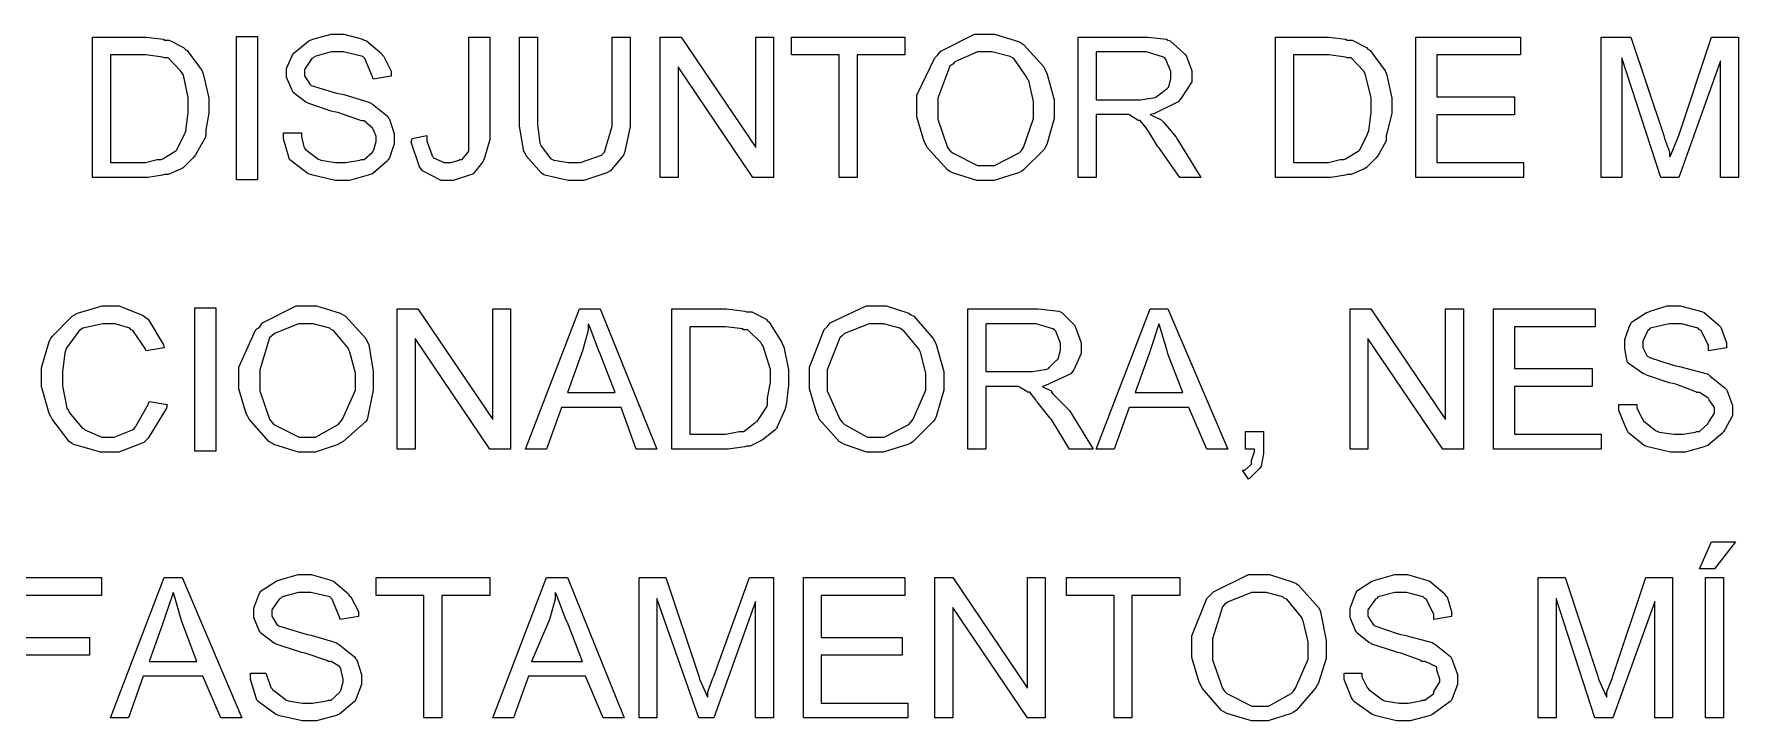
# Model space of a CAD drawing. Extents: x 0 to 210, y 0 to 297.
# Drawn here: x 59.52 to 83.7, y 85.83 to 95.58 of the extents above; entities that cross this region are included whole.
import ezdxf

# ---------------------------------------------------------------- set-up
doc = ezdxf.new("R2010")
doc.units = 0
doc.header["$MEASUREMENT"] = 0
doc.layers.add('C00-00-00-BLACK', color=7, linetype='Continuous')

msp = doc.modelspace()

# ---------------------------------------------------------------- linework, layer by layer
at = {"layer": 'C00-00-00-BLACK'}
for points in [[(60.3511, 93.5468), (60.3511, 95.5379), (61.0291, 95.5379), (61.1131, 95.5379), (61.3586, 95.5075), (61.3696, 95.4966), (61.4426, 95.4966), (61.6437, 95.3904), (61.6659, 95.3685), (61.6977, 95.3477), (61.9097, 95.0599), (61.9206, 95.0281), (61.9305, 94.9964), (62.0049, 94.6711), (62.0049, 94.5624), (62.0049, 94.4577), (61.9622, 94.2192), (61.9622, 94.1395), (61.951, 94.1077), (61.8148, 93.865), (61.794, 93.8431), (61.783, 93.8223), (61.6451, 93.6847), (61.6246, 93.6734), (61.6024, 93.6639), (61.4274, 93.5881), (61.3696, 93.5881), (61.3473, 93.5785), (61.1396, 93.5468), (61.0704, 93.5468), (60.3511, 93.5468)], [(62.399, 95.5463), (62.6953, 95.5463), (62.6953, 93.5136), (62.399, 93.5136), (62.399, 95.5463)], [(63.0661, 94.1807), (63.3194, 94.1807), (63.3194, 94.1282), (63.3511, 93.9807), (63.3621, 93.9698), (63.3719, 93.9493), (63.5522, 93.8114), (63.5744, 93.8004), (63.5953, 93.7906), (63.8016, 93.7577), (63.8708, 93.7577), (63.9452, 93.7577), (64.1477, 93.7906), (64.1696, 93.8004), (64.2112, 93.8004), (64.3283, 93.9063), (64.3393, 93.9271), (64.3488, 93.938), (64.3805, 94.058), (64.3805, 94.0964), (64.3805, 94.1282), (64.3488, 94.2139), (64.3393, 94.2234), (64.3283, 94.2453), (64.2084, 94.3501), (64.1696, 94.3501), (64.1477, 94.361), (63.8376, 94.4672), (63.7854, 94.4771), (63.7427, 94.488), (63.4256, 94.5956), (63.4047, 94.6051), (63.3829, 94.6161), (63.2023, 94.7526), (63.1927, 94.773), (63.1818, 94.7953), (63.1088, 94.9702), (63.1088, 95.0281), (63.1088, 95.093), (63.1818, 95.2638), (63.1927, 95.2846), (63.2135, 95.3163), (63.4256, 95.4871), (63.4478, 95.4966), (63.4792, 95.5075), (63.7399, 95.5809), (63.8281, 95.5809), (63.923, 95.5809), (64.189, 95.5075), (64.2112, 95.4966), (64.2426, 95.4871), (64.455, 95.3064), (64.4659, 95.2846), (64.4867, 95.2638), (64.5929, 95.0556), (64.5929, 94.9854), (64.3393, 94.9427), (64.3283, 94.9745), (64.2207, 95.232), (64.2112, 95.2419), (64.189, 95.2638), (63.9177, 95.3273), (63.8281, 95.3273), (63.7427, 95.3273), (63.5095, 95.2638), (63.4891, 95.2419), (63.4668, 95.232), (63.3621, 95.0793), (63.3621, 95.0281), (63.3621, 94.9868), (63.4365, 94.8697), (63.4478, 94.8588), (63.4573, 94.8489), (63.8168, 94.7431), (63.8708, 94.7318), (63.923, 94.7222), (64.2744, 94.6161), (64.2966, 94.6051), (64.3283, 94.5843), (64.5389, 94.415), (64.5502, 94.3928), (64.5707, 94.3723), (64.6356, 94.1656), (64.6356, 94.0964), (64.6356, 94.0234), (64.5707, 93.8223), (64.5502, 93.8004), (64.5389, 93.7796), (64.3283, 93.599), (64.2966, 93.5881), (64.2648, 93.5785), (64.0002, 93.5041), (63.9135, 93.5041), (63.7963, 93.5041), (63.4792, 93.5785), (63.4478, 93.5881), (63.4146, 93.599), (63.1719, 93.7796), (63.1515, 93.8004), (63.1402, 93.8318), (63.0661, 94.0939), (63.0661, 94.1807)], [(64.8892, 94.0964), (65.1013, 94.1395), (65.1013, 94.0664), (65.1743, 93.8541), (65.1852, 93.8431), (65.1951, 93.8223), (65.3464, 93.7577), (65.3976, 93.7577), (65.4403, 93.7577), (65.5574, 93.7906), (65.5683, 93.8004), (65.6001, 93.8004), (65.6855, 93.9063), (65.6967, 93.9271), (65.6967, 93.9807), (65.6967, 94.1007), (65.6967, 94.1395), (65.6967, 95.5379), (65.9927, 95.5379), (65.9927, 94.1807), (65.9927, 94.0855), (65.9172, 93.8223), (65.9074, 93.8004), (65.8964, 93.7687), (65.7585, 93.599), (65.738, 93.5881), (65.7063, 93.5785), (65.4749, 93.5041), (65.3976, 93.5041), (65.3009, 93.5041), (65.0363, 93.6417), (65.0159, 93.6734), (64.9937, 93.6957), (64.878, 94.0442), (64.8892, 94.0964)], [(67.7305, 95.5379), (67.9842, 95.5379), (67.9842, 94.3956), (67.9842, 94.2689), (67.9097, 93.9161), (67.9002, 93.8844), (67.8889, 93.8636), (67.7086, 93.6417), (67.6878, 93.6308), (67.6547, 93.6103), (67.3283, 93.5041), (67.2207, 93.5041), (67.1036, 93.5041), (66.7755, 93.5785), (66.7551, 93.5881), (66.7219, 93.6103), (66.5095, 93.8526), (66.5, 93.8844), (66.4778, 93.9161), (66.4161, 94.2756), (66.4161, 94.3956), (66.4161, 95.5379), (66.6694, 95.5379), (66.6694, 94.3956), (66.6694, 94.3007), (66.7011, 94.0333), (66.712, 94.011), (66.7219, 93.9906), (66.8595, 93.8114), (66.8817, 93.8004), (66.9025, 93.7906), (67.1089, 93.7577), (67.1781, 93.7577), (67.2828, 93.7577), (67.5792, 93.8636), (67.601, 93.8844), (67.6219, 93.9063), (67.7305, 94.2742), (67.7305, 94.3956), (67.7305, 95.5379)], [(68.4114, 93.5468), (68.4114, 95.5379), (68.7077, 95.5379), (69.7675, 93.9698), (69.7675, 95.5379), (70.0222, 95.5379), (70.0222, 93.5468), (69.7258, 93.5468), (68.665, 95.1149), (68.665, 93.5468), (68.4114, 93.5468)], [(70.9538, 93.5468), (70.9538, 95.2846), (70.2758, 95.2846), (70.2758, 95.5379), (71.8866, 95.5379), (71.8866, 95.2846), (71.2075, 95.2846), (71.2075, 93.5468), (70.9538, 93.5468)], [(72.0563, 94.5197), (72.0563, 94.7113), (72.3099, 95.2419), (72.3526, 95.2846), (72.3939, 95.3382), (72.8733, 95.5809), (73.0331, 95.5809), (73.1601, 95.5809), (73.4977, 95.4761), (73.5404, 95.4539), (73.5722, 95.4334), (73.8572, 95.1135), (73.8794, 95.0694), (73.8999, 95.0281), (74.0061, 94.6478), (74.0061, 94.5197), (74.0061, 94.3832), (73.8999, 94.0125), (73.8794, 93.9698), (73.8572, 93.938), (73.5722, 93.653), (73.5404, 93.6308), (73.4977, 93.6103), (73.1492, 93.5041), (73.0331, 93.5041), (72.9051, 93.5041), (72.5632, 93.6103), (72.5219, 93.6308), (72.4902, 93.653), (72.2037, 93.9698), (72.1829, 94.011), (72.161, 94.0537), (72.0563, 94.404), (72.0563, 94.5197)], [(74.3479, 93.5468), (74.3479, 95.5379), (75.2394, 95.5379), (75.3346, 95.5379), (75.5992, 95.5075), (75.6211, 95.4966), (75.6528, 95.4871), (75.8529, 95.3064), (75.8747, 95.2846), (75.8843, 95.2638), (75.9587, 95.057), (75.9587, 94.9882), (75.9587, 94.9043), (75.8102, 94.6711), (75.7894, 94.6492), (75.7671, 94.6175), (75.4186, 94.4492), (75.3664, 94.4383), (75.3869, 94.4287), (75.5248, 94.3638), (75.5357, 94.3529), (75.5565, 94.3321), (75.7372, 94.1186), (75.7481, 94.0964), (76.0857, 93.5468), (75.7894, 93.5468), (75.493, 93.9698), (75.4712, 93.992), (75.3332, 94.2164), (75.3237, 94.2262), (75.3124, 94.2481), (75.2256, 94.3529), (75.1967, 94.3529), (75.1858, 94.3638), (75.0782, 94.4287), (75.0672, 94.4383), (75.0245, 94.4383), (74.9293, 94.4383), (74.8979, 94.4383), (74.6016, 94.4383), (74.6016, 93.5468), (74.3479, 93.5468)], [(77.1469, 93.5468), (77.1469, 95.5379), (77.8245, 95.5379), (77.9089, 95.5379), (78.1417, 95.5075), (78.1636, 95.4966), (78.2366, 95.4966), (78.438, 95.3904), (78.4599, 95.3685), (78.4916, 95.3477), (78.7054, 95.0599), (78.7164, 95.0281), (78.7259, 94.9964), (78.8003, 94.6711), (78.8003, 94.5624), (78.8003, 94.4577), (78.7259, 94.1709), (78.7164, 94.1395), (78.7164, 94.0664), (78.6102, 93.865), (78.5894, 93.8431), (78.5784, 93.8223), (78.438, 93.6847), (78.4172, 93.6734), (78.3953, 93.6639), (78.2214, 93.5881), (78.1636, 93.5881), (78.1417, 93.5785), (77.935, 93.5468), (77.8676, 93.5468), (77.1469, 93.5468)], [(79.1393, 93.5468), (79.1393, 95.5379), (80.6235, 95.5379), (80.6235, 95.2846), (79.4357, 95.2846), (79.4357, 94.6891), (80.5395, 94.6891), (80.5395, 94.4354), (79.4357, 94.4354), (79.4357, 93.7577), (80.6662, 93.7577), (80.6662, 93.5468), (79.1393, 93.5468)], [(81.77, 93.5468), (81.77, 95.5379), (82.193, 95.5379), (82.659, 94.1395), (82.6685, 94.0978), (82.743, 93.9077), (82.743, 93.8431), (82.7539, 93.8541), (82.8615, 94.1077), (82.8724, 94.1395), (83.3381, 95.5379), (83.7198, 95.5379), (83.7198, 93.5468), (83.4651, 93.5468), (83.4651, 95.2003), (82.8724, 93.5468), (82.6163, 93.5468), (82.0663, 95.2419), (82.0663, 93.5468), (81.77, 93.5468)], [(60.6062, 93.7577), (61.0291, 93.7577), (61.1036, 93.7577), (61.2719, 93.8004), (61.3283, 93.8004), (61.3488, 93.8114), (61.528, 93.9176), (61.5389, 93.9271), (61.5488, 93.938), (61.655, 94.149), (61.6659, 94.1807), (61.6754, 94.2026), (61.7086, 94.4728), (61.7086, 94.5624), (61.7086, 94.6796), (61.6451, 94.9964), (61.6246, 95.0281), (61.6024, 95.0599), (61.4274, 95.2419), (61.3696, 95.2419), (61.3473, 95.2528), (61.1078, 95.2846), (61.0291, 95.2846), (60.6062, 95.2846), (60.6062, 93.7577)], [(72.3526, 94.5197), (72.3526, 94.3723), (72.4902, 93.9698), (72.5219, 93.9271), (72.5632, 93.8953), (72.9149, 93.7147), (73.0331, 93.7147), (73.1601, 93.7147), (73.5087, 93.8953), (73.5404, 93.9271), (73.5722, 93.9698), (73.7097, 94.3832), (73.7097, 94.5197), (73.7097, 94.6256), (73.6466, 94.9219), (73.6258, 94.9427), (73.6148, 94.9745), (73.4342, 95.232), (73.4138, 95.2419), (73.382, 95.2638), (73.1203, 95.3273), (73.0331, 95.3273), (72.916, 95.3273), (72.5964, 95.1879), (72.5646, 95.1548), (72.5219, 95.1234), (72.3526, 94.6711), (72.3526, 94.5197)], [(74.6016, 94.6492), (75.1554, 94.6492), (75.2285, 94.6492), (75.4408, 94.6824), (75.4518, 94.6919), (75.4726, 94.7028), (75.6102, 94.809), (75.6211, 94.8186), (75.631, 94.8298), (75.6627, 94.9494), (75.6627, 94.9882), (75.6627, 95.0517), (75.5883, 95.2211), (75.5784, 95.2419), (75.5565, 95.2528), (75.3181, 95.3273), (75.2394, 95.3273), (74.6016, 95.3273), (74.6016, 94.6492)], [(77.4016, 93.7577), (77.8245, 93.7577), (77.8979, 93.7577), (78.0644, 93.8004), (78.1209, 93.8004), (78.1417, 93.8114), (78.3223, 93.9176), (78.3332, 93.9271), (78.3428, 93.938), (78.449, 94.149), (78.4599, 94.1807), (78.4712, 94.2026), (78.504, 94.4728), (78.504, 94.5624), (78.504, 94.6796), (78.4271, 94.9964), (78.4172, 95.0281), (78.3953, 95.0599), (78.2214, 95.2419), (78.1636, 95.2419), (78.1417, 95.2528), (77.9032, 95.2846), (77.8245, 95.2846), (77.4016, 95.2846), (77.4016, 93.7577)], [(61.1558, 90.3661), (61.4123, 90.3235), (61.4013, 90.2712), (61.1449, 89.8469), (61.1131, 89.8151), (61.0817, 89.7834), (60.7247, 89.6454), (60.6062, 89.6454), (60.4682, 89.6454), (60.0865, 89.753), (60.0548, 89.7738), (60.0234, 89.7957), (59.7793, 90.1129), (59.7588, 90.1541), (59.7366, 90.1968), (59.629, 90.5771), (59.629, 90.7038), (59.629, 90.8431), (59.7366, 91.2153), (59.7588, 91.258), (59.7793, 91.2894), (60.0661, 91.5748), (60.0975, 91.5956), (60.1391, 91.6174), (60.489, 91.7236), (60.6062, 91.7236), (60.7328, 91.7236), (61.0704, 91.5857), (61.1131, 91.554), (61.1449, 91.5335), (61.3586, 91.1712), (61.3696, 91.1281), (61.1131, 91.0855), (61.1022, 91.1186), (60.923, 91.3751), (60.9025, 91.3846), (60.8803, 91.4065), (60.6735, 91.4686), (60.6062, 91.4686), (60.5, 91.4686), (60.2135, 91.4065), (60.1818, 91.3846), (60.1595, 91.3638), (59.9803, 91.1186), (59.9708, 91.0855), (59.9599, 91.0537), (59.9281, 90.7919), (59.9281, 90.7038), (59.9281, 90.588), (59.9902, 90.2712), (60.0121, 90.2395), (60.022, 90.2077), (60.2022, 89.9954), (60.2245, 89.9844), (60.2449, 89.964), (60.4834, 89.8578), (60.5635, 89.8578), (60.6584, 89.8578), (60.9215, 89.964), (60.9438, 89.9844), (60.9646, 90.0067), (61.1449, 90.3249), (61.1558, 90.3661)], [(61.8063, 91.6947), (62.1026, 91.6947), (62.1026, 89.662), (61.8063, 89.662), (61.8063, 91.6947)], [(62.4279, 90.6625), (62.4279, 90.854), (62.6731, 91.386), (62.7271, 91.4273), (62.7683, 91.4809), (63.2449, 91.7236), (63.4047, 91.7236), (63.5317, 91.7236), (63.8708, 91.6174), (63.9135, 91.5956), (63.9452, 91.5748), (64.2317, 91.258), (64.2539, 91.2153), (64.2744, 91.1722), (64.3393, 90.7905), (64.3393, 90.6625), (64.3393, 90.5245), (64.2634, 90.1541), (64.2539, 90.1114), (64.2317, 90.0797), (63.912, 89.7957), (63.8708, 89.7738), (63.839, 89.753), (63.5123, 89.6454), (63.4047, 89.6454), (63.2767, 89.6454), (62.9281, 89.753), (62.8964, 89.7738), (62.8537, 89.7957), (62.5768, 90.1129), (62.556, 90.1541), (62.5341, 90.1968), (62.4279, 90.5468), (62.4279, 90.6625)], [(64.6769, 89.6881), (64.6769, 91.6809), (64.9732, 91.6809), (66.0344, 90.1114), (66.0344, 91.6809), (66.2891, 91.6809), (66.2891, 89.6881), (65.9927, 89.6881), (64.9319, 91.258), (64.9319, 89.6881), (64.6769, 89.6881)], [(66.5, 89.6881), (67.2648, 91.6809), (67.5612, 91.6809), (68.3659, 89.6881), (68.0695, 89.6881), (67.8575, 90.2808), (67.0112, 90.2808), (66.7964, 89.6881), (66.5, 89.6881)], [(68.5793, 89.6881), (68.5793, 91.6809), (69.2573, 91.6809), (69.3526, 91.6809), (69.6158, 91.6492), (69.6376, 91.6383), (69.7121, 91.6383), (69.9149, 91.5335), (69.9368, 91.5113), (69.9576, 91.4908), (70.1379, 91.204), (70.1492, 91.1722), (70.1696, 91.1408), (70.2331, 90.8142), (70.2331, 90.7038), (70.2331, 90.599), (70.2014, 90.3125), (70.1918, 90.2808), (70.1809, 90.249), (70.0747, 90.0067), (70.0648, 89.9844), (70.043, 89.964), (69.8733, 89.826), (69.8528, 89.8151), (69.8405, 89.8052), (69.6874, 89.7308), (69.6376, 89.7308), (69.6158, 89.7213), (69.3787, 89.6881), (69.3, 89.6881), (68.5793, 89.6881)], [(70.5294, 90.6625), (70.5294, 90.854), (70.7415, 91.386), (70.7842, 91.4273), (70.8258, 91.4809), (71.3355, 91.7236), (71.5063, 91.7236), (71.622, 91.7236), (71.9406, 91.6174), (71.9723, 91.5956), (72.0136, 91.5748), (72.2891, 91.258), (72.3113, 91.2153), (72.3318, 91.1722), (72.438, 90.7905), (72.438, 90.6625), (72.438, 90.5245), (72.3318, 90.1541), (72.3113, 90.1114), (72.2891, 90.0797), (72.0037, 89.7957), (71.9723, 89.7738), (71.9296, 89.753), (71.5793, 89.6454), (71.4636, 89.6454), (71.3465, 89.6454), (71.0269, 89.753), (70.9951, 89.7738), (70.9524, 89.7957), (70.667, 90.1129), (70.6575, 90.1541), (70.6356, 90.1968), (70.5294, 90.5468), (70.5294, 90.6625)], [(72.7784, 89.6881), (72.7784, 91.6809), (73.6699, 91.6809), (73.7761, 91.6809), (74.0724, 91.6492), (74.0943, 91.6383), (74.1151, 91.6284), (74.2943, 91.4495), (74.3052, 91.4273), (74.3148, 91.4065), (74.3906, 91.2001), (74.3906, 91.131), (74.3906, 91.047), (74.2844, 90.8142), (74.264, 90.7919), (74.2417, 90.7602), (73.8808, 90.5909), (73.8396, 90.5799), (73.8491, 90.5701), (73.9676, 90.515), (73.9676, 90.4956), (73.9881, 90.4752), (74.199, 90.2614), (74.2213, 90.2395), (74.5603, 89.6881), (74.2213, 89.6881), (73.9676, 90.1114), (73.9454, 90.1333), (73.7651, 90.3594), (73.7553, 90.369), (73.7443, 90.3912), (73.6575, 90.4956), (73.6286, 90.4956), (73.6177, 90.5069), (73.5115, 90.5701), (73.502, 90.5799), (73.4688, 90.5799), (73.3958, 90.5799), (73.3721, 90.5799), (73.0331, 90.5799), (73.0331, 89.6881), (72.7784, 89.6881)], [(74.6016, 89.6881), (75.3664, 91.6809), (75.6211, 91.6809), (76.4702, 89.6881), (76.1711, 89.6881), (75.9174, 90.2808), (75.0701, 90.2808), (74.8591, 89.6881), (74.6016, 89.6881)], [(78.2052, 89.6881), (78.2052, 91.6809), (78.5012, 91.6809), (79.5623, 90.1114), (79.5623, 91.6809), (79.8174, 91.6809), (79.8174, 89.6881), (79.5211, 89.6881), (78.4599, 91.258), (78.4599, 89.6881), (78.2052, 89.6881)], [(80.2432, 89.6881), (80.2432, 91.6809), (81.6846, 91.6809), (81.6846, 91.4273), (80.5395, 91.4273), (80.5395, 90.8322), (81.6419, 90.8322), (81.6419, 90.5771), (80.5395, 90.5771), (80.5395, 89.9005), (81.77, 89.9005), (81.77, 89.6881), (80.2432, 89.6881)], [(82.0237, 90.3235), (82.2773, 90.3235), (82.2773, 90.2712), (82.3517, 90.1224), (82.3627, 90.1114), (82.3722, 90.0906), (82.5419, 89.9527), (82.5733, 89.9418), (82.5941, 89.9322), (82.8022, 89.9005), (82.8724, 89.9005), (82.9359, 89.9005), (83.1053, 89.9322), (83.1275, 89.9418), (83.1688, 89.9418), (83.2845, 90.0493), (83.2954, 90.0698), (83.3053, 90.0811), (83.3808, 90.201), (83.3808, 90.2395), (83.3808, 90.2822), (83.3053, 90.387), (83.2954, 90.4074), (83.2845, 90.4187), (83.166, 90.4931), (83.1275, 90.4931), (83.1162, 90.5041), (82.8298, 90.6103), (82.7885, 90.6198), (82.7345, 90.6307), (82.4135, 90.7369), (82.4039, 90.7464), (82.3722, 90.7577), (82.1711, 90.8953), (82.1503, 90.9161), (82.1394, 90.938), (82.1076, 91.1144), (82.1076, 91.1722), (82.1076, 91.2467), (82.1711, 91.4368), (82.193, 91.4686), (82.2029, 91.4908), (82.4149, 91.6284), (82.4466, 91.6383), (82.4675, 91.6492), (82.707, 91.7236), (82.7885, 91.7236), (82.8933, 91.7236), (83.1797, 91.6492), (83.2115, 91.6383), (83.2323, 91.6284), (83.4429, 91.4495), (83.4651, 91.4273), (83.4746, 91.4065), (83.5505, 91.1987), (83.5505, 91.1281), (83.2954, 91.0855), (83.2954, 91.1613), (83.1896, 91.3751), (83.1688, 91.3846), (83.1465, 91.4065), (82.9098, 91.4686), (82.8312, 91.4686), (82.7345, 91.4686), (82.4675, 91.4065), (82.4466, 91.3846), (82.4357, 91.3751), (82.3627, 91.2234), (82.3627, 91.1722), (82.3627, 91.1296), (82.4248, 91.011), (82.4466, 91.0001), (82.4562, 90.9906), (82.7775, 90.8844), (82.8312, 90.8734), (82.8834, 90.8636), (83.2735, 90.7577), (83.2954, 90.7464), (83.3162, 90.726), (83.5283, 90.5577), (83.5505, 90.5358), (83.56, 90.515), (83.6344, 90.3083), (83.6344, 90.2395), (83.6344, 90.1651), (83.5283, 89.964), (83.5078, 89.9418), (83.4969, 89.9213), (83.2859, 89.7421), (83.2541, 89.7308), (83.2323, 89.7213), (82.962, 89.6454), (82.8724, 89.6454), (82.7553, 89.6454), (82.4357, 89.7213), (82.4039, 89.7308), (82.3817, 89.7421), (82.1602, 89.9213), (82.1503, 89.9418), (82.1284, 89.9749), (82.0237, 90.2367), (82.0237, 90.3235)], [(62.7271, 90.6625), (62.7271, 90.515), (62.8646, 90.1129), (62.8964, 90.0698), (62.9281, 90.0384), (63.2852, 89.8578), (63.4047, 89.8578), (63.5208, 89.8578), (63.839, 90.0384), (63.8708, 90.0698), (63.9025, 90.1129), (64.0842, 90.526), (64.0842, 90.6625), (64.0842, 90.7687), (64.0073, 91.065), (63.9974, 91.0855), (63.9865, 91.1186), (63.7755, 91.3751), (63.7438, 91.3846), (63.7219, 91.4065), (63.4834, 91.4686), (63.4047, 91.4686), (63.2767, 91.4686), (62.9377, 91.3324), (62.8964, 91.2992), (62.8646, 91.2675), (62.7271, 90.8142), (62.7271, 90.6625)], [(67.0952, 90.4931), (67.7732, 90.4931), (67.5612, 91.0428), (67.539, 91.0869), (67.4014, 91.4481), (67.3915, 91.4686), (67.3915, 91.3737), (67.3171, 91.1186), (67.3075, 91.0855), (67.0952, 90.4931)], [(68.8344, 89.9005), (69.2573, 89.9005), (69.3416, 89.9005), (69.5318, 89.9418), (69.5964, 89.9418), (69.6172, 89.9527), (69.7547, 90.0603), (69.766, 90.0698), (69.7865, 90.0811), (69.9258, 90.2917), (69.9368, 90.3235), (69.9368, 90.4187), (69.9795, 90.6336), (69.9795, 90.7038), (69.9795, 90.8209), (69.8733, 91.1518), (69.8528, 91.1722), (69.8405, 91.204), (69.657, 91.3846), (69.5964, 91.3846), (69.5854, 91.3956), (69.3388, 91.4273), (69.2573, 91.4273), (68.8344, 91.4273), (68.8344, 89.9005)], [(70.7842, 90.6625), (70.7842, 90.515), (70.9634, 90.1129), (70.9951, 90.0698), (71.0269, 90.0384), (71.3535, 89.8578), (71.4636, 89.8578), (71.5906, 89.8578), (71.9406, 90.0384), (71.9723, 90.0698), (72.0037, 90.1129), (72.1829, 90.526), (72.1829, 90.6625), (72.1829, 90.7687), (72.1085, 91.065), (72.099, 91.0855), (72.0771, 91.1186), (71.8661, 91.3751), (71.8453, 91.3846), (71.8136, 91.4065), (71.5821, 91.4686), (71.5063, 91.4686), (71.3782, 91.4686), (71.0269, 91.3324), (70.9951, 91.2992), (70.9634, 91.2675), (70.7842, 90.8142), (70.7842, 90.6625)], [(73.0331, 90.7919), (73.6286, 90.7919), (73.7016, 90.7919), (73.9027, 90.8251), (73.9249, 90.8346), (73.9345, 90.8459), (74.0406, 90.9518), (74.0516, 90.9616), (74.0615, 90.9726), (74.0943, 91.0925), (74.0943, 91.131), (74.0943, 91.1945), (74.0297, 91.3638), (74.0089, 91.3846), (73.987, 91.3956), (73.7485, 91.4686), (73.6699, 91.4686), (73.0331, 91.4686), (73.0331, 90.7919)], [(75.1554, 90.4931), (75.8321, 90.4931), (75.6211, 91.0428), (75.6102, 91.0869), (75.5026, 91.4481), (75.493, 91.4686), (75.4821, 91.4368), (75.3759, 91.1186), (75.3664, 91.0855), (75.1554, 90.4931)], [(76.7211, 89.6881), (76.7211, 89.9418), (76.9758, 89.9418), (76.9758, 89.6881), (76.9758, 89.625), (76.9426, 89.4457), (76.9331, 89.4348), (76.9221, 89.414), (76.7842, 89.2761), (76.7637, 89.2651), (76.6794, 89.3921), (76.7112, 89.3921), (76.7955, 89.4676), (76.8064, 89.4775), (76.8064, 89.5311), (76.8477, 89.6497), (76.8477, 89.6881), (76.7211, 89.6881)], [(83.1688, 87.9919), (83.3381, 88.3737), (83.6771, 88.3737), (83.3808, 87.9919), (83.1688, 87.9919)], [(59.1206, 85.8739), (59.1206, 87.8649), (60.4781, 87.8649), (60.4781, 87.6117), (59.3757, 87.6117), (59.3757, 87.0162), (60.3084, 87.0162), (60.3084, 86.7625), (59.3757, 86.7625), (59.3757, 85.8739), (59.1206, 85.8739)], [(60.6062, 85.8739), (61.3696, 87.8649), (61.6246, 87.8649), (62.4734, 85.8739), (62.1743, 85.8739), (61.9206, 86.4665), (61.0732, 86.4665), (60.8623, 85.8739), (60.6062, 85.8739)], [(62.5972, 86.5078), (62.8124, 86.5078), (62.822, 86.487), (62.8855, 86.3078), (62.8964, 86.2969), (62.9059, 86.2764), (63.0865, 86.1385), (63.1088, 86.1275), (63.1292, 86.1176), (63.336, 86.0848), (63.4047, 86.0848), (63.4781, 86.0848), (63.6792, 86.1176), (63.7011, 86.1275), (63.7427, 86.1275), (63.8598, 86.2334), (63.8708, 86.2542), (63.8803, 86.2651), (63.9135, 86.385), (63.9135, 86.4235), (63.9135, 86.4235), (63.8803, 86.5724), (63.8708, 86.5932), (63.8598, 86.6041), (63.7399, 86.6771), (63.7011, 86.6771), (63.6792, 86.6881), (63.3719, 86.7943), (63.3194, 86.8041), (63.2767, 86.8151), (62.9599, 86.9227), (62.9391, 86.9322), (62.9172, 86.9431), (62.7366, 87.0825), (62.7271, 87.103), (62.7158, 87.1252), (62.6428, 87.3002), (62.6428, 87.358), (62.6428, 87.4324), (62.7158, 87.6226), (62.7271, 87.6543), (62.7475, 87.6762), (62.9599, 87.8141), (62.9818, 87.8237), (63.0135, 87.8346), (63.2739, 87.908), (63.3621, 87.908), (63.4573, 87.908), (63.7219, 87.8346), (63.7438, 87.8237), (63.7755, 87.8141), (63.9865, 87.6335), (63.9974, 87.6117), (64.0182, 87.5908), (64.1269, 87.3841), (64.1269, 87.3153), (63.8708, 87.2726), (63.8598, 87.3044), (63.7536, 87.5591), (63.7438, 87.569), (63.7219, 87.5908), (63.4517, 87.6543), (63.3621, 87.6543), (63.2767, 87.6543), (63.0439, 87.5908), (63.023, 87.569), (63.0012, 87.5591), (62.8964, 87.4088), (62.8964, 87.358), (62.8964, 87.3167), (62.9708, 87.1996), (62.9818, 87.1883), (62.9916, 87.1788), (63.3511, 87.0701), (63.4047, 87.0589), (63.4573, 87.0493), (63.8059, 86.9431), (63.8281, 86.9322), (63.8598, 86.9114), (64.0733, 86.7421), (64.0842, 86.7198), (64.105, 86.6994), (64.1696, 86.4926), (64.1696, 86.4235), (64.1696, 86.3505), (64.0941, 86.1494), (64.0842, 86.1275), (64.0733, 86.1067), (63.8598, 85.9261), (63.8281, 85.9151), (63.7963, 85.9056), (63.5346, 85.8312), (63.4478, 85.8312), (63.3307, 85.8312), (63.0135, 85.9056), (62.9818, 85.9151), (62.95, 85.9261), (62.7063, 86.1067), (62.6854, 86.1275), (62.6745, 86.1589), (62.5972, 86.421), (62.5972, 86.5078)], [(65.0586, 85.8739), (65.0586, 87.6117), (64.3805, 87.6117), (64.3805, 87.8649), (65.9927, 87.8649), (65.9927, 87.6117), (65.3122, 87.6117), (65.3122, 85.8739), (65.0586, 85.8739)], [(66.0344, 85.8739), (66.7964, 87.8649), (67.0952, 87.8649), (67.9002, 85.8739), (67.6039, 85.8739), (67.3502, 86.4665), (66.5427, 86.4665), (66.3303, 85.8739), (66.0344, 85.8739)], [(68.1122, 85.8739), (68.1122, 87.8649), (68.4925, 87.8649), (68.961, 86.469), (68.9709, 86.4263), (69.0771, 86.1811), (69.088, 86.1702), (69.088, 86.2461), (69.161, 86.4376), (69.172, 86.469), (69.6807, 87.8649), (70.0193, 87.8649), (70.0193, 85.8739), (69.766, 85.8739), (69.766, 87.5273), (69.172, 85.8739), (68.961, 85.8739), (68.3659, 87.569), (68.3659, 85.8739), (68.1122, 85.8739)], [(70.4455, 85.8739), (70.4455, 87.8649), (71.8866, 87.8649), (71.8866, 87.6117), (70.6988, 87.6117), (70.6988, 87.0162), (71.8453, 87.0162), (71.8453, 86.7625), (70.6988, 86.7625), (70.6988, 86.0848), (71.9296, 86.0848), (71.9296, 85.8739), (70.4455, 85.8739)], [(72.3113, 85.8739), (72.3113, 87.8649), (72.5674, 87.8649), (73.6258, 86.2969), (73.6258, 87.8649), (73.8794, 87.8649), (73.8794, 85.8739), (73.6258, 85.8739), (72.5674, 87.442), (72.5674, 85.8739), (72.3113, 85.8739)], [(74.8563, 85.8739), (74.8563, 87.6117), (74.1786, 87.6117), (74.1786, 87.8649), (75.7894, 87.8649), (75.7894, 87.6117), (75.1099, 87.6117), (75.1099, 85.8739), (74.8563, 85.8739)], [(75.9587, 86.8468), (75.9587, 87.0384), (76.1711, 87.57), (76.2138, 87.6117), (76.2663, 87.6653), (76.7662, 87.908), (76.9331, 87.908), (77.0601, 87.908), (77.4001, 87.8032), (77.4428, 87.781), (77.4746, 87.7605), (77.76, 87.442), (77.7819, 87.3993), (77.7917, 87.358), (77.8676, 86.9749), (77.8676, 86.8468), (77.8676, 86.7198), (77.76, 86.3713), (77.7392, 86.3381), (77.7173, 86.2969), (77.4428, 85.9801), (77.4016, 85.9578), (77.3698, 85.9374), (77.0421, 85.8312), (76.9331, 85.8312), (76.805, 85.8312), (76.4565, 85.9374), (76.4247, 85.9578), (76.382, 85.9801), (76.1062, 86.2969), (76.0857, 86.3381), (76.0635, 86.3808), (75.9587, 86.7311), (75.9587, 86.8468)], [(78.1209, 86.5078), (78.3745, 86.5078), (78.3745, 86.4553), (78.449, 86.3078), (78.4599, 86.2969), (78.4712, 86.2764), (78.6515, 86.1385), (78.6737, 86.1275), (78.6941, 86.1176), (78.9009, 86.0848), (78.97, 86.0848), (79.0332, 86.0848), (79.2138, 86.1176), (79.2247, 86.1275), (79.266, 86.1275), (79.393, 86.2224), (79.393, 86.2542), (79.4025, 86.2651), (79.4784, 86.385), (79.4784, 86.4235), (79.4784, 86.4235), (79.4357, 86.5519), (79.4357, 86.5932), (79.4247, 86.6041), (79.2745, 86.6771), (79.2247, 86.6771), (79.2138, 86.6881), (78.927, 86.7943), (78.8857, 86.8041), (78.843, 86.8151), (78.5139, 86.9227), (78.504, 86.9322), (78.4712, 86.9431), (78.3001, 87.0825), (78.2906, 87.103), (78.2796, 87.1252), (78.2052, 87.3002), (78.2052, 87.358), (78.2052, 87.4324), (78.2796, 87.6226), (78.2906, 87.6543), (78.3001, 87.6762), (78.5139, 87.8141), (78.5467, 87.8237), (78.5784, 87.8346), (78.8402, 87.908), (78.9284, 87.908), (79.0236, 87.908), (79.2773, 87.8346), (79.309, 87.8237), (79.3404, 87.8141), (79.5514, 87.6335), (79.5623, 87.6117), (79.5831, 87.5908), (79.6477, 87.3841), (79.6477, 87.3153), (79.393, 87.2726), (79.393, 87.3471), (79.2868, 87.5591), (79.266, 87.569), (79.2441, 87.5908), (79.0071, 87.6543), (78.9284, 87.6543), (78.843, 87.6543), (78.5992, 87.5908), (78.5894, 87.569), (78.5675, 87.5591), (78.4599, 87.4088), (78.4599, 87.358), (78.4599, 87.3167), (78.5357, 87.1996), (78.5467, 87.1883), (78.5566, 87.1788), (78.8748, 87.0701), (78.9284, 87.0589), (78.9809, 87.0493), (79.3708, 86.9431), (79.393, 86.9322), (79.4247, 86.9114), (79.6368, 86.7421), (79.6477, 86.7198), (79.6576, 86.6994), (79.732, 86.4926), (79.732, 86.4235), (79.732, 86.3505), (79.6576, 86.1494), (79.6477, 86.1275), (79.6258, 86.1067), (79.3831, 85.9261), (79.3517, 85.9151), (79.3295, 85.9056), (79.0593, 85.8312), (78.97, 85.8312), (78.8638, 85.8312), (78.5784, 85.9056), (78.5467, 85.9151), (78.5139, 85.9261), (78.2574, 86.1067), (78.2479, 86.1275), (78.2257, 86.1589), (78.1209, 86.421), (78.1209, 86.5078)], [(80.8785, 85.8739), (80.8785, 87.8649), (81.2588, 87.8649), (81.7245, 86.4665), (81.7344, 86.4249), (81.8402, 86.1811), (81.8515, 86.1702), (81.8515, 86.2446), (81.9256, 86.4348), (81.9369, 86.4665), (82.4039, 87.8649), (82.7857, 87.8649), (82.7857, 85.8739), (82.532, 85.8739), (82.532, 87.5273), (81.9369, 85.8739), (81.6818, 85.8739), (81.1318, 87.569), (81.1318, 85.8739), (80.8785, 85.8739)], [(83.2541, 85.8739), (83.2541, 87.8649), (83.5078, 87.8649), (83.5078, 85.8739), (83.2541, 85.8739)], [(61.1586, 86.6771), (61.8352, 86.6771), (61.6246, 87.2285), (61.6133, 87.2712), (61.5075, 87.6335), (61.4976, 87.6543), (61.4867, 87.6226), (61.3791, 87.303), (61.3696, 87.2698), (61.1586, 86.6771)], [(66.5854, 86.6771), (67.3075, 86.6771), (67.0952, 87.23), (67.0733, 87.2726), (66.9339, 87.6335), (66.923, 87.6543), (66.923, 87.5591), (66.8486, 87.3044), (66.839, 87.2726), (66.5854, 86.6771)], [(76.255, 86.8468), (76.255, 86.6994), (76.393, 86.2969), (76.4247, 86.2542), (76.4565, 86.2224), (76.8131, 86.0418), (76.9331, 86.0418), (77.0502, 86.0418), (77.3698, 86.2224), (77.4016, 86.2542), (77.4333, 86.2969), (77.6125, 86.7103), (77.6125, 86.8468), (77.6125, 86.9541), (77.5381, 87.2518), (77.5286, 87.2726), (77.5173, 87.3044), (77.3067, 87.5591), (77.2749, 87.569), (77.2527, 87.5908), (77.0132, 87.6543), (76.9331, 87.6543), (76.805, 87.6543), (76.466, 87.5164), (76.4247, 87.4847), (76.393, 87.4529), (76.255, 86.9982), (76.255, 86.8468)]]:
    msp.add_lwpolyline(points, close=True, dxfattribs=at)

doc.saveas('drawing.dxf')
